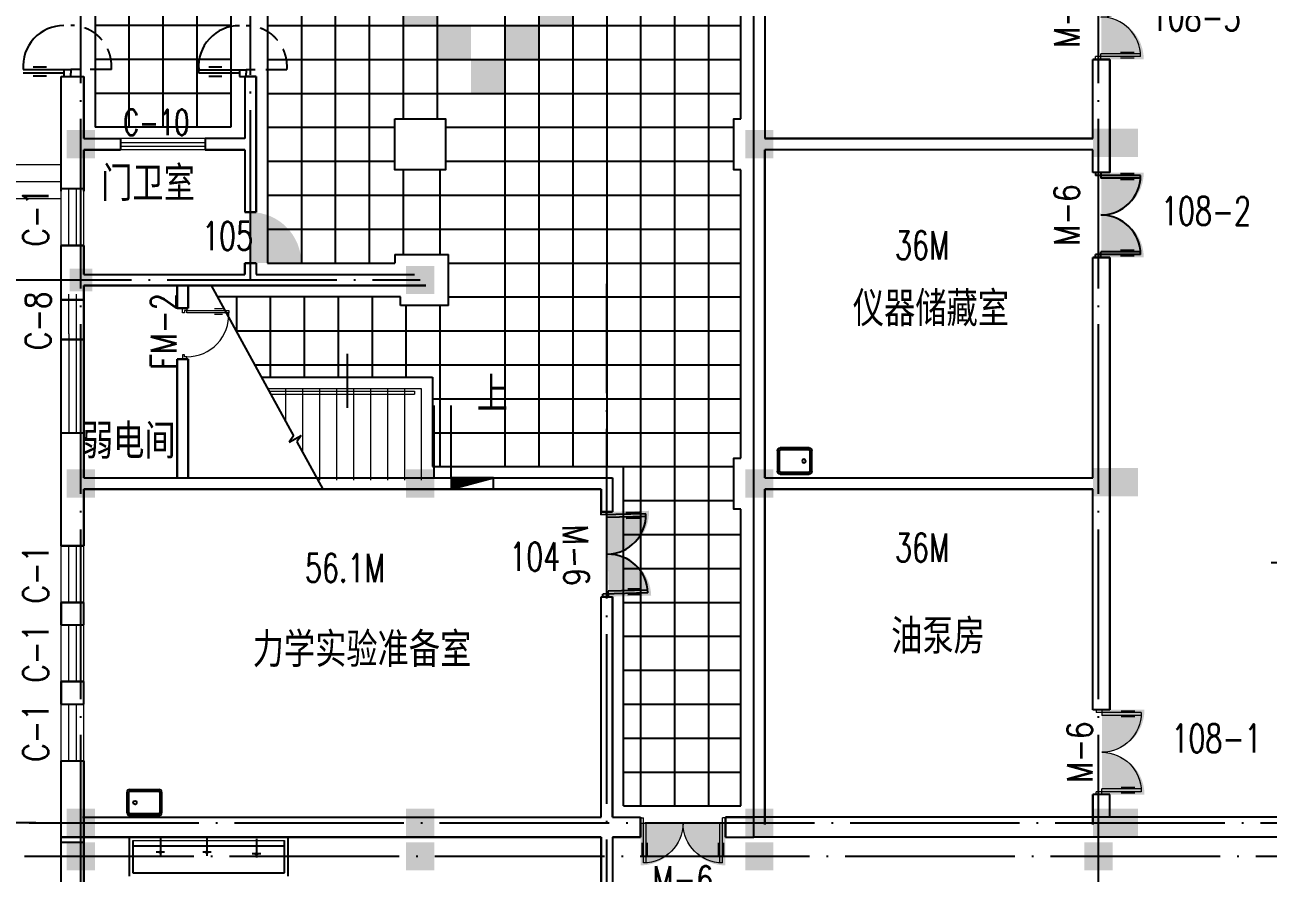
# Model space of a CAD drawing. Extents: x -220435 to 246757, y -381552 to -223577.
# Drawn here: x -139132 to -117141, y -325288 to -310289 of the extents above; entities that cross this region are included whole.
import ezdxf
from ezdxf.enums import TextEntityAlignment as Align

# ---------------------------------------------------------------- set-up
doc = ezdxf.new("R2010")
doc.units = 0
doc.header["$LTSCALE"] = 1500
doc.header["$MEASUREMENT"] = 0
doc.linetypes.add('DASHED2', pattern=[0.375, 0.25, -0.125])
doc.linetypes.add('DOTE', pattern=[2.42, 2, -0.2, 0.02, -0.2])
doc.layers.get('0').update_dxf_attribs({"linetype": 'CONTINUOUS'})
doc.layers.get('DEFPOINTS').update_dxf_attribs({"linetype": 'CONTINUOUS'})
for name, color, linetype in [('COLUMN', 7, 'CONTINUOUS'), ('DOTE', 7, 'DOTE'), ('JELIBTLTC', 7, 'CONTINUOUS'), ('LVTRY', 7, 'CONTINUOUS'), ('PUB_WALL', 7, 'CONTINUOUS'), ('STAIR', 7, 'CONTINUOUS'), ('WALL', 7, 'CONTINUOUS'), ('WINDOW_TEXT', 7, 'CONTINUOUS'), ('地面', 250, 'CONTINUOUS'), ('模压门', 90, 'CONTINUOUS'), ('防盗门', 180, 'CONTINUOUS')]:
    doc.layers.add(name, color=color, linetype=linetype)
for name, color, linetype, lineweight in [('PUB_DIM', 7, 'CONTINUOUS', 0), ('WINDOW', 7, 'CONTINUOUS', 0), ('我的', 7, 'CONTINUOUS', 0)]:
    doc.layers.add(name, color=color, linetype=linetype, lineweight=lineweight)
doc.styles.add('_SIMPLEX', font='SIMPLEX.shx', dxfattribs={"width": 0.8})
doc.styles.add('DIM_FONT', font='TXT.shx', dxfattribs={"width": 0.7})
doc.styles.add('JELIBTLZX1', font='arial.ttf', dxfattribs={"width": 0.65})
doc.styles.add('SIMPLEX', font='SIMPLEX.SHX')
doc.dimstyles.new('DIMA150', dxfattribs={"dimscale": 1.5, "dimtxt": 300, "dimasz": 1, "dimexe": 250, "dimexo": 300, "dimgap": 150, "dimtad": 1, "dimdec": 0, "dimzin": 0, "dimdsep": 46, "dimtxsty": 'DIM_FONT', "dimblk": '_DIMX', "dimcen": 0.09, "dimse1": 1, "dimclrt": 7, "dimadec": 0, "dimazin": 0, "dimtfac": 1, "dimtdec": 0, "dimtix": 1, "dimtmove": 2, "dimatfit": 3, "dimldrblk": '_DIMX', "dimfxl": 1, "dimtolj": 1, "dimtzin": 0, "dimarcsym": 0})
doc.dimstyles.new('DIMN150', dxfattribs={"dimscale": 1.5, "dimtxt": 300, "dimasz": 1, "dimexe": 250, "dimexo": 300, "dimgap": 150, "dimtad": 1, "dimdec": 0, "dimzin": 0, "dimdsep": 46, "dimtxsty": 'DIM_FONT', "dimblk": '_DIMX', "dimcen": 0.09, "dimclrt": 7, "dimadec": 0, "dimazin": 0, "dimtfac": 1, "dimtdec": 0, "dimtix": 1, "dimtmove": 2, "dimatfit": 3, "dimldrblk": '_DIMX', "dimfxl": 1, "dimtolj": 1, "dimtzin": 0, "dimarcsym": 0})

# ---------------------------------------------------------------- blocks, each defined once
blk = doc.blocks.new('_DIMX')
blk.add_line((-150, 0), (150, 0))
at = {"const_width": 50}
blk.add_lwpolyline([(-70, -70), (70, 70)], dxfattribs=at)
blk = doc.blocks.new('*D41')
at = {"layer": 'DEFPOINTS', "color": 0, "lineweight": 20}
for p in [(-116710, -287300), (-115841, -287300), (-115841, -319800)]:
    blk.add_point(p, dxfattribs=at)
at = {"layer": 'PUB_DIM', "color": 0, "lineweight": -2}
for p, q in [((-116291, -287300), (-117085, -287300)), ((-116710, -319799), (-116710, -287302)), ((-116291, -319800), (-117085, -319800))]:
    blk.add_line(p, q, dxfattribs=at)
at = {"layer": 'PUB_DIM', "color": 0, "lineweight": -2, "xscale": 1.5, "yscale": 1.5, "zscale": 1.5}
for p, rotation in [((-116710, -287300), 90), ((-116710, -319800), 270)]:
    blk.add_blockref('_DIMX', p, dxfattribs=dict(at, rotation=rotation))
at = {"layer": 'PUB_DIM', "color": 7, "insert": (-117160, -303550), "char_height": 450, "attachment_point": 5, "rotation": 90, "style": 'DIM_FONT'}
blk.add_mtext('\\A1;32500', dxfattribs=at)
blk = doc.blocks.new('*D71')
at = {"layer": 'DEFPOINTS', "color": 0, "lineweight": 20}
for p in [(-146482, -324400), (-138491, -324400), (-138491, -324990)]:
    blk.add_point(p, dxfattribs=at)
at = {"layer": 'PUB_DIM', "color": 0, "lineweight": -2}
for p, q in [((-138941, -324400), (-146857, -324400)), ((-146482, -324399), (-146482, -324397)), ((-146482, -324990), (-146482, -324400)), ((-146482, -324992), (-146482, -324993))]:
    blk.add_line(p, q, dxfattribs=at)
at = {"layer": 'PUB_DIM', "color": 0, "lineweight": -2, "xscale": 1.5, "yscale": 1.5, "zscale": 1.5}
for p, rotation in [((-146482, -324400), 270), ((-146482, -324990), 90)]:
    blk.add_blockref('_DIMX', p, dxfattribs=dict(at, rotation=rotation))
at = {"layer": 'PUB_DIM', "color": 7, "insert": (-146932, -324695), "char_height": 450, "attachment_point": 5, "rotation": 90, "style": 'DIM_FONT'}
blk.add_mtext('\\A1;590', dxfattribs=at)
blk = doc.blocks.new('M_A20TUI')
for p, q in [((-0.467, 0.471), (-0.467, -0.062)), ((-0.433, 0.47), (-0.433, 0.004)), ((0.433, 0.47), (0.433, 0.004)), ((0.467, 0.471), (0.467, -0.062)), ((-0.483, 0.396), (-0.483, 0.235)), ((-0.417, 0.396), (-0.417, 0.235)), ((0.417, 0.396), (0.417, 0.235)), ((0.483, 0.396), (0.483, 0.235)), ((-0.5, 0.004), (-0.433, 0.004)), ((-0.5, 0.004), (-0.5, -0.062)), ((0.5, 0.004), (0.433, 0.004)), ((0.5, 0.004), (0.5, -0.062)), ((-0.5, -0.062), (-0.467, -0.062)), ((0.5, -0.062), (0.467, -0.062))]:
    blk.add_line(p, q)
for centre, start, end in [((-0.467, 0.004), 0, 90), ((0.467, 0.004), 90, 180)]:
    blk.add_arc(centre, 0.467, start, end)
blk = doc.blocks.new('_LV16')
for p, q in [((-75.7, 264.7), (73.5, 264.7)), ((0, 0), (0, 329.6))]:
    blk.add_line(p, q)
blk.add_circle((0, 264.7), 16.2)
blk = doc.blocks.new('_FZH')
blk.add_solid([(-0.5, -0.5), (0.5, -0.5), (-0.5, 0.5), (0.5, 0.5)])
blk = doc.blocks.new('_WBLK')
for p, q in [((-0.5, 0.5), (0.5, 0.5)), ((0.5, 0.167), (-0.5, 0.167)), ((0.5, -0.167), (-0.5, -0.167)), ((-0.5, -0.5), (0.5, -0.5))]:
    blk.add_line(p, q)
at = {"layer": 'WINDOW_TEXT', "style": 'SIMPLEX', "flags": 9}
blk.add_attdef('A', text='', height=1, dxfattribs=at).set_placement((0, 1.5), align=Align.MIDDLE)
blk = doc.blocks.new('_LV11')
for p, q in [((-255, 0), (255, 0)), ((-305, -410), (-305, -50)), ((-275, -410), (-275, -50)), ((-255, -30), (255, -30)), ((275, -50), (275, -410)), ((305, -50), (305, -410)), ((255, -430), (-255, -430)), ((255, -460), (-255, -460))]:
    blk.add_line(p, q)
blk.add_circle((165, -230), 32.5)
for centre, radius, start, end in [((-255, -50), 50, 90, 180), ((255, -50), 50, 0, 90), ((-255, -50), 20, 90, 180), ((255, -50), 20, 0, 90), ((-255, -410), 50, 180, 270), ((-255, -410), 20, 180, 270), ((255, -410), 50, 270, 0), ((255, -410), 20, 270, 0)]:
    blk.add_arc(centre, radius, start, end)
blk = doc.blocks.new('M_A23MCU')
for p, q in [((-0.489, 0.782), (-0.489, 0.624)), ((-0.454, 0.081), (-0.454, 0.905)), ((-0.454, 0.905), (-0.413, 0.905)), ((-0.413, 0.905), (-0.413, 0.081)), ((-0.378, 0.782), (-0.378, 0.624)), ((-0.495, -0.002), (-0.495, 0.081)), ((-0.495, 0.081), (-0.454, 0.081)), ((-0.413, 0.081), (-0.454, 0.081)), ((-0.454, 0.081), (-0.454, 0.039)), ((-0.454, 0.039), (-0.413, 0.039)), ((-0.413, 0.039), (-0.413, -0.002)), ((0.412, 0.039), (0.412, -0.002)), ((0.453, 0.039), (0.412, 0.039)), ((0.453, 0.081), (0.453, 0.039)), ((0.494, 0.081), (0.453, 0.081)), ((0.494, -0.002), (0.494, 0.081)), ((-0.413, -0.002), (-0.495, -0.002)), ((-0.495, -0.002), (-0.495, -0.002)), ((0.412, -0.002), (0.494, -0.002)), ((0.494, -0.002), (0.494, -0.002))]:
    blk.add_line(p, q)
blk.add_arc((-0.372, 0.082), 0.825, 359.9283, 92.866)

msp = doc.modelspace()

# ---------------------------------------------------------------- hatches: boundary and pattern name
at = {"linetype": 'ByBlock'}
h = msp.add_hatch(dxfattribs=at)
h.set_pattern_fill('ANSI31', color=256, scale=10, angle=90, style=0)
h.set_pattern_definition([(135, (14698.324, -220657.7823), (-0.8838834765, -0.8838834765), [])])
h.paths.add_polyline_path([(-131592.5, -318300.4), (-131592.5, -318500.4), (-130842.5, -318300.4)])
at = {"layer": '地面', "linetype": 'ByBlock'}
for points in [[(-131840.7, -309700.4), (-132440.7, -309700.4), (-132440.7, -310300.4), (-131840.7, -310300.4)], [(-130040.7, -309700.4), (-129440.7, -309700.4), (-129440.7, -310300.4), (-130040.7, -310300.4)], [(-131240.7, -310300.4), (-131840.7, -310300.4), (-131840.7, -310900.4), (-131240.7, -310900.4)], [(-130640.7, -310300.4), (-130040.7, -310300.4), (-130040.7, -310900.4), (-130640.7, -310900.4)], [(-130640.7, -310900.4), (-131240.7, -310900.4), (-131240.7, -311500.4), (-130640.7, -311500.4)]]:
    msp.add_hatch(color=256, dxfattribs=at).paths.add_polyline_path(points)
at = {"layer": '模压门'}
for points in [[(-134242.6, -314500.7, 0.4142136), (-135142.6, -313600.7), (-135142.6, -314500.7)], [(-128240.7, -325150.4, 0.4142136), (-127490.7, -324400.4), (-128240.7, -324400.4)], [(-126740.7, -325150.4, -0.4142136), (-127490.7, -324400.4), (-126740.7, -324400.4)]]:
    msp.add_hatch(color=256, dxfattribs=at).paths.add_polyline_path(points)
at = {"layer": '防盗门'}
for points in [[(-119340.7, -310900.9, 0.4142136), (-120090.7, -310150.9), (-120090.7, -310900.9)], [(-119340.7, -312900.5, -0.4142136), (-120090.7, -313650.5), (-120090.7, -312900.5)], [(-119340.7, -314400.5, 0.4142136), (-120090.7, -313650.5), (-120090.7, -314400.5)], [(-128090.9, -318881.5, -0.4142136), (-128822, -319650), (-128840.7, -318900.2)], [(-128053.6, -320381.1, 0.4142136), (-128822, -319650), (-128803.3, -320399.7)], [(-119328, -322400.4, -0.4142136), (-120078, -323150.4), (-120078, -322400.4)], [(-119328, -323900.4, 0.4142136), (-120078, -323150.4), (-120078, -323900.4)]]:
    msp.add_hatch(color=256, dxfattribs=at).paths.add_polyline_path(points)

# ---------------------------------------------------------------- linework, layer by layer
for p, q in [((-139161.7, -311080.4), (-138441.7, -311080.4)), ((-138441.7, -311140.4), (-139161.7, -311140.4)), ((-138982.5, -311029.6), (-138751.6, -311029.6)), ((-138441.7, -311080.4), (-138441.7, -311200.4)), ((-138441.7, -311080.4), (-138441.7, -311140.4)), ((-138441.7, -311080.4), (-138321.7, -311080.4)), ((-138321.7, -311080.4), (-138321.7, -311140.4)), ((-138321.7, -311200.4), (-138321.7, -311140.4)), ((-136056.9, -311144.1), (-136056.9, -311084.1)), ((-136056.9, -311084.1), (-135336.9, -311084.1)), ((-135336.9, -311144.1), (-136056.9, -311144.1)), ((-135877.8, -311033.4), (-135646.9, -311033.4)), ((-135336.9, -311084.1), (-135216.9, -311084.1)), ((-135336.9, -311084.1), (-135336.9, -311144.1)), ((-135336.9, -311084.1), (-135336.9, -311204.1)), ((-135216.9, -311084.1), (-135216.9, -311144.1)), ((-135216.9, -311204.1), (-135216.9, -311144.1)), ((-138982.5, -311191.1), (-138751.6, -311191.1)), ((-138441.7, -311200.4), (-138441.7, -311200.4)), ((-138441.7, -311200.4), (-138321.7, -311200.4)), ((-138321.7, -311200.4), (-138321.7, -311200.4)), ((-135877.8, -311194.9), (-135646.9, -311194.9)), ((-135336.9, -311204.1), (-135216.9, -311204.1)), ((-135336.9, -311204.1), (-135336.9, -311204.1)), ((-135216.9, -311204.1), (-135216.9, -311204.1))]:
    msp.add_line(p, q)
at = {"linetype": 'DASHED2'}
for p, q in [((-137601.7, -311080.4), (-138321.7, -311080.4)), ((-134496.9, -311084.1), (-135216.9, -311084.1))]:
    msp.add_line(p, q, dxfattribs=at)
at = {"linetype": 'ByBlock'}
for p, q in [((-131890.7, -318300.4), (-131890.7, -317016.6)), ((-131590.7, -318300.4), (-131590.7, -317016.6)), ((-131592.5, -318500.4), (-130842.5, -318300.4))]:
    msp.add_line(p, q, dxfattribs=at)
msp.add_lwpolyline([(-131592.5, -318500.4), (-130842.5, -318500.4), (-130842.5, -318300.4), (-131592.5, -318300.4), (-131592.5, -318500.4)], dxfattribs=at)
for centre in [(-138444.2, -311020.4), (-135339.4, -311024.1)]:
    msp.add_arc(centre, 720, 89.80068, 184.78054)
at = {"linetype": 'DASHED2'}
for centre in [(-138319.2, -311020.4), (-135214.4, -311024.1)]:
    msp.add_arc(centre, 720, 355.21946, 90.19932, dxfattribs=at)
at = {"layer": 'DOTE'}
for p, q in [((-138140.7, -343990.4), (-138140.7, -263400.4)), ((-138140.7, -343990.4), (-138140.7, -263400.4)), ((-120140.7, -343990.4), (-120140.7, -263400.4)), ((-135140.7, -314800.4), (-135140.7, -306400.4)), ((-135140.7, -314800.4), (-135140.7, -306400.4)), ((-143874.9, -314800.4), (-132140.7, -314800.4)), ((-128840.7, -327690.4), (-128840.7, -314866.8)), ((-139056.3, -324400.4), (-95140.7, -324400.4)), ((-139140.7, -324990.4), (-95140.7, -324990.4))]:
    msp.add_line(p, q, dxfattribs=at)
at = {"layer": 'LVTRY'}
for p, q in [((-137280.1, -325340.4), (-137280.1, -324650.4)), ((-137220.1, -324710.4), (-137220.1, -325280.4)), ((-134540.1, -324810.4), (-137220.1, -324810.4)), ((-134540.1, -325280.4), (-134540.1, -324710.4)), ((-134480.1, -324650.4), (-134480.1, -325340.4)), ((-137220.1, -325280.4), (-134540.1, -325280.4))]:
    msp.add_line(p, q, dxfattribs=at)
at = {"layer": 'PUB_WALL'}
for p, q in [((-126240.7, -324650.4), (-126240.7, -300300.4)), ((-126240.7, -324650.4), (-126240.7, -300300.4)), ((-126040.7, -300500.4), (-126040.7, -312300.4)), ((-126040.7, -300500.4), (-126040.7, -312300.4)), ((-119940.7, -310900.9), (-120240.7, -310900.9)), ((-120240.7, -312300.4), (-120240.7, -310900.9)), ((-120240.7, -312300.4), (-120240.7, -310900.9)), ((-120240.7, -310900.9), (-119940.7, -310900.9)), ((-119940.7, -312900.5), (-119940.7, -310900.9)), ((-119940.7, -310900.9), (-119940.7, -312900.5)), ((-138490.7, -313227.7), (-138490.7, -311200.4)), ((-138490.7, -311200.4), (-138090.7, -311200.4)), ((-138490.7, -313227.7), (-138490.7, -311200.4)), ((-138490.7, -311200.4), (-138090.7, -311200.4)), ((-138090.7, -312300.4), (-138090.7, -311200.4)), ((-138090.7, -311200.4), (-138090.7, -312300.4)), ((-135240.7, -311200.4), (-135040.7, -311200.4)), ((-135240.7, -311200.4), (-135240.7, -312300.4)), ((-135240.7, -311200.4), (-135240.7, -312300.4)), ((-135040.7, -311200.4), (-135240.7, -311200.4)), ((-135040.7, -311200.4), (-135040.7, -313600.4)), ((-135040.7, -313600.4), (-135040.7, -311200.4)), ((-138090.7, -312300.4), (-137440.7, -312300.4)), ((-138090.7, -312300.4), (-137440.7, -312300.4)), ((-137440.7, -312300.4), (-137440.7, -312500.4)), ((-137440.7, -312300.4), (-137440.7, -312500.4)), ((-135940.7, -312300.4), (-135940.7, -312500.4)), ((-135240.7, -312300.4), (-135940.7, -312300.4)), ((-135240.7, -312300.4), (-135940.7, -312300.4)), ((-135940.7, -312300.4), (-135940.7, -312500.4)), ((-120240.7, -312300.4), (-126040.7, -312300.4)), ((-126040.7, -312300.4), (-120240.7, -312300.4)), ((-138090.7, -313227.7), (-138090.7, -312500.4)), ((-138090.7, -312500.4), (-137440.7, -312500.4)), ((-137440.7, -312500.4), (-138090.7, -312500.4)), ((-138090.7, -312500.4), (-138090.7, -313227.7)), ((-135240.7, -312500.4), (-135940.7, -312500.4)), ((-135940.7, -312500.4), (-135240.7, -312500.4)), ((-135240.7, -312500.4), (-135240.7, -313600.4)), ((-135240.7, -312500.4), (-135240.7, -313600.4)), ((-120240.7, -312500.4), (-126040.7, -312500.4)), ((-126040.7, -318300.4), (-126040.7, -312500.4)), ((-120240.7, -312500.4), (-126040.7, -312500.4)), ((-126040.7, -312500.4), (-126040.7, -318300.4)), ((-120240.7, -312900.5), (-120240.7, -312500.4)), ((-120240.7, -312900.5), (-120240.7, -312500.4)), ((-119940.7, -312900.5), (-120240.7, -312900.5)), ((-119940.7, -312900.5), (-120240.7, -312900.5)), ((-138090.7, -313190.7), (-138490.7, -313190.7)), ((-138090.7, -313190.7), (-138490.7, -313190.7)), ((-135040.7, -313600.4), (-135240.7, -313600.4)), ((-135240.7, -313600.4), (-135040.7, -313600.4)), ((-138490.7, -319500.4), (-138490.7, -314190.7)), ((-138090.7, -314190.7), (-138490.7, -314190.7)), ((-138490.7, -319500.4), (-138490.7, -314190.7)), ((-138490.7, -314190.7), (-138090.7, -314190.7)), ((-138090.7, -314700.4), (-138090.7, -314190.7)), ((-138090.7, -314190.7), (-138090.7, -314700.4)), ((-120240.7, -318300.4), (-120240.7, -314400.5)), ((-119940.7, -314400.5), (-120240.7, -314400.5)), ((-120240.7, -318300.4), (-120240.7, -314400.5)), ((-120240.7, -314400.5), (-119940.7, -314400.5)), ((-119940.7, -322400.4), (-119940.7, -314400.5)), ((-119940.7, -314400.5), (-119940.7, -322400.4)), ((-135040.7, -314500.4), (-135240.7, -314500.4)), ((-135240.7, -314500.4), (-135240.7, -314700.4)), ((-135240.7, -314700.4), (-135240.7, -314500.4)), ((-135240.7, -314500.4), (-135040.7, -314500.4)), ((-135040.7, -314500.4), (-135040.7, -314700.4)), ((-135040.7, -314500.4), (-135040.7, -314700.4)), ((-138090.7, -314700.4), (-135240.7, -314700.4)), ((-138090.7, -314700.4), (-135240.7, -314700.4)), ((-138090.7, -314900.4), (-132040.7, -314900.4)), ((-138090.7, -318300.4), (-138090.7, -314900.4)), ((-132040.7, -314900.4), (-138090.7, -314900.4)), ((-138090.7, -314900.4), (-138090.7, -318300.4)), ((-136440.7, -315300.4), (-136440.7, -314900.4)), ((-136240.7, -314900.4), (-136240.7, -315300.4)), ((-135040.7, -314700.4), (-132240.7, -314700.4)), ((-135040.7, -314700.4), (-132240.7, -314700.4)), ((-138090.7, -315150.4), (-138490.7, -315150.4)), ((-138490.7, -315150.4), (-138110.7, -315150.4)), ((-138090.7, -315150.4), (-138490.7, -315150.4)), ((-138490.7, -315150.4), (-138110.7, -315150.4)), ((-136240.7, -315300.4), (-136440.7, -315300.4)), ((-138490.7, -315850.4), (-138090.7, -315850.4)), ((-138110.7, -315850.4), (-138490.7, -315850.4)), ((-138110.7, -315850.4), (-138490.7, -315850.4)), ((-138490.7, -315850.4), (-138090.7, -315850.4)), ((-136240.7, -316200.4), (-136440.7, -316200.4)), ((-136440.7, -316200.4), (-136440.7, -318300.4)), ((-136240.7, -318300.4), (-136240.7, -316200.4)), ((-138490.7, -317500.4), (-138090.7, -317500.4)), ((-138490.7, -317500.4), (-138090.7, -317500.4)), ((-138090.7, -318300.4), (-128740.7, -318300.4)), ((-138090.7, -318300.4), (-128740.7, -318300.4)), ((-128740.7, -318300.4), (-128740.7, -318900.4)), ((-128740.7, -318300.4), (-128740.7, -318900.4)), ((-126040.7, -318300.4), (-120240.7, -318300.4)), ((-126040.7, -318300.4), (-120240.7, -318300.4)), ((-138090.7, -318500.4), (-128940.7, -318500.4)), ((-138090.7, -319500.4), (-138090.7, -318500.4)), ((-128940.7, -318500.4), (-138090.7, -318500.4)), ((-138090.7, -318500.4), (-138090.7, -319500.4)), ((-128940.7, -318500.4), (-128940.7, -318900.4)), ((-128940.7, -318900.4), (-128940.7, -318500.4)), ((-126040.7, -318500.4), (-120240.7, -318500.4)), ((-126040.7, -324428.4), (-126040.7, -318500.4)), ((-120240.7, -318500.4), (-126040.7, -318500.4)), ((-126040.7, -318500.4), (-126040.7, -324428.4)), ((-120240.7, -322400.4), (-120240.7, -318500.4)), ((-120240.7, -322400.4), (-120240.7, -318500.4)), ((-128940.7, -318900.4), (-128740.7, -318900.4)), ((-128740.7, -318900.4), (-128940.7, -318900.4)), ((-138490.7, -319500.4), (-138090.7, -319500.4)), ((-138090.7, -319500.4), (-138490.7, -319500.4)), ((-128940.7, -320400.4), (-128740.7, -320400.4)), ((-128940.7, -324300.4), (-128940.7, -320400.4)), ((-128940.7, -324300.4), (-128940.7, -320400.4)), ((-128940.7, -320400.4), (-128740.7, -320400.4)), ((-128740.7, -324300.4), (-128740.7, -320400.4)), ((-128740.7, -320400.4), (-128740.7, -324300.4)), ((-138490.7, -320900.4), (-138490.7, -320500.4)), ((-138490.7, -320500.4), (-138090.7, -320500.4)), ((-138490.7, -320500.4), (-138490.7, -320900.4)), ((-138090.7, -320500.4), (-138490.7, -320500.4)), ((-138090.7, -320900.4), (-138090.7, -320500.4)), ((-138090.7, -320900.4), (-138090.7, -320500.4)), ((-138490.7, -320900.4), (-138090.7, -320900.4)), ((-138490.7, -320900.4), (-138090.7, -320900.4)), ((-138490.7, -322300.4), (-138490.7, -321900.4)), ((-138490.7, -321900.4), (-138090.7, -321900.4)), ((-138490.7, -321900.4), (-138490.7, -322300.4)), ((-138090.7, -321900.4), (-138490.7, -321900.4)), ((-138090.7, -322300.4), (-138090.7, -321900.4)), ((-138090.7, -322300.4), (-138090.7, -321900.4)), ((-138490.7, -322300.4), (-138090.7, -322300.4)), ((-138490.7, -322300.4), (-138090.7, -322300.4)), ((-119940.7, -322400.4), (-120240.7, -322400.4)), ((-119940.7, -322400.4), (-120240.7, -322400.4)), ((-138490.7, -326084.4), (-138490.7, -323300.4)), ((-138490.7, -323300.4), (-138090.7, -323300.4)), ((-138490.7, -326084.4), (-138490.7, -323300.4)), ((-138490.7, -323300.4), (-138090.7, -323300.4)), ((-138090.7, -326084.4), (-138090.7, -323300.4)), ((-138090.7, -323300.4), (-138090.7, -326084.4)), ((-119940.7, -323900.4), (-120240.7, -323900.4)), ((-120240.7, -324428.4), (-120240.7, -323900.4)), ((-119940.7, -323900.4), (-120240.7, -323900.4)), ((-120240.7, -323900.4), (-120240.7, -324428.4)), ((-119940.7, -324280.4), (-119940.7, -323900.4)), ((-119940.7, -324280.4), (-119940.7, -323900.4)), ((-138110.7, -324300.4), (-128940.7, -324300.4)), ((-138110.7, -324300.4), (-128940.7, -324300.4)), ((-128740.7, -324300.4), (-128240.7, -324300.4)), ((-128740.7, -324300.4), (-128240.7, -324300.4)), ((-128240.7, -324650.4), (-128240.7, -324300.4)), ((-128240.7, -324300.4), (-128240.7, -324650.4)), ((-126740.7, -324650.4), (-126740.7, -324300.4)), ((-126740.7, -324300.4), (-126240.7, -324300.4)), ((-126240.7, -324300.4), (-126740.7, -324300.4)), ((-126740.7, -324300.4), (-126740.7, -324650.4)), ((-96240.7, -324300.4), (-126240.7, -324300.4)), ((-96240.7, -324300.4), (-126240.7, -324300.4)), ((-138490.7, -324650.4), (-128940.7, -324650.4)), ((-128940.7, -324650.4), (-138490.7, -324650.4)), ((-138490.7, -324738.4), (-138090.7, -324738.4)), ((-138490.7, -324738.4), (-138090.7, -324738.4)), ((-128940.7, -324650.4), (-128940.7, -327790.4)), ((-128940.7, -327790.4), (-128940.7, -324650.4)), ((-128740.7, -324650.4), (-128740.7, -327590.4)), ((-128740.7, -324650.4), (-128240.7, -324650.4)), ((-128240.7, -324650.4), (-128740.7, -324650.4)), ((-128740.7, -324650.4), (-128740.7, -327590.4)), ((-126740.7, -324650.4), (-126240.7, -324650.4)), ((-126740.7, -324650.4), (-126240.7, -324650.4)), ((-95840.7, -324650.4), (-126240.7, -324650.4)), ((-95840.7, -324650.4), (-126240.7, -324650.4))]:
    msp.add_line(p, q, dxfattribs=at)
at = {"layer": 'PUB_WALL', "linetype": 'ByBlock'}
for p, q in [((-136440.7, -314900.4), (-136440.7, -315300.4)), ((-136240.7, -315300.4), (-136240.7, -314900.4)), ((-136440.7, -315300.4), (-136240.7, -315300.4)), ((-136440.7, -318300.4), (-136440.7, -316200.4)), ((-136440.7, -316200.4), (-136240.7, -316200.4)), ((-136240.7, -316200.4), (-136240.7, -318300.4)), ((-133433.3, -316103), (-133430.1, -317062.3))]:
    msp.add_line(p, q, dxfattribs=at)
at = {"layer": 'STAIR'}
for p, q in [((-135839.5, -314900.4), (-134378.9, -317556.3)), ((-134455.1, -317666.7), (-134244.8, -317551.1)), ((-134378.9, -317556.3), (-134455.1, -317666.7)), ((-134244.8, -317551.1), (-134321.1, -317661.5)), ((-134321.1, -317661.5), (-133859.7, -318500.4))]:
    msp.add_line(p, q, dxfattribs=at)
at = {"layer": 'WALL'}
for p, q in [((-126240.7, -324650.4), (-126240.7, -300300.4)), ((-126040.7, -300500.4), (-126040.7, -312300.4)), ((-119940.7, -310900.9), (-120240.7, -310900.9)), ((-120240.7, -312300.4), (-120240.7, -310900.9)), ((-119940.7, -312900.5), (-119940.7, -310900.9)), ((-138490.7, -313227.7), (-138490.7, -311200.4)), ((-138490.7, -311200.4), (-138090.7, -311200.4)), ((-138090.7, -312300.4), (-138090.7, -311200.4)), ((-135240.7, -311200.4), (-135040.7, -311200.4)), ((-135240.7, -311200.4), (-135240.7, -312300.4)), ((-135040.7, -311200.4), (-135040.7, -313600.4)), ((-138090.7, -312300.4), (-137440.7, -312300.4)), ((-137440.7, -312300.4), (-137440.7, -312500.4)), ((-135940.7, -312300.4), (-135940.7, -312500.4)), ((-135240.7, -312300.4), (-135940.7, -312300.4)), ((-120240.7, -312300.4), (-126040.7, -312300.4)), ((-138090.7, -313227.7), (-138090.7, -312500.4)), ((-138090.7, -312500.4), (-137440.7, -312500.4)), ((-135240.7, -312500.4), (-135940.7, -312500.4)), ((-135240.7, -312500.4), (-135240.7, -313600.4)), ((-120240.7, -312500.4), (-126040.7, -312500.4)), ((-126040.7, -318300.4), (-126040.7, -312500.4)), ((-120240.7, -312900.5), (-120240.7, -312500.4)), ((-119940.7, -312900.5), (-120240.7, -312900.5)), ((-138090.7, -313190.7), (-138490.7, -313190.7)), ((-135040.7, -313600.4), (-135240.7, -313600.4)), ((-138490.7, -319500.4), (-138490.7, -314190.7)), ((-138090.7, -314190.7), (-138490.7, -314190.7)), ((-138090.7, -314700.4), (-138090.7, -314190.7)), ((-120240.7, -318300.4), (-120240.7, -314400.5)), ((-119940.7, -314400.5), (-120240.7, -314400.5)), ((-119940.7, -322400.4), (-119940.7, -314400.5)), ((-135040.7, -314500.4), (-135240.7, -314500.4)), ((-135240.7, -314500.4), (-135240.7, -314700.4)), ((-135040.7, -314500.4), (-135040.7, -314700.4)), ((-138090.7, -314700.4), (-135240.7, -314700.4)), ((-138090.7, -314900.4), (-132040.7, -314900.4)), ((-138090.7, -318300.4), (-138090.7, -314900.4)), ((-136440.7, -315300.4), (-136440.7, -314900.4)), ((-136240.7, -315300.4), (-136240.7, -314900.4)), ((-135040.7, -314700.4), (-132240.7, -314700.4)), ((-138090.7, -315150.4), (-138490.7, -315150.4)), ((-138490.7, -315150.4), (-138110.7, -315150.4)), ((-138490.7, -315850.4), (-138090.7, -315850.4)), ((-138110.7, -315850.4), (-138490.7, -315850.4)), ((-136440.7, -318300.4), (-136440.7, -316200.4)), ((-136240.7, -318300.4), (-136240.7, -316200.4)), ((-138490.7, -317500.4), (-138090.7, -317500.4)), ((-138090.7, -318300.4), (-128740.7, -318300.4)), ((-128740.7, -318300.4), (-128740.7, -318900.4)), ((-126040.7, -318300.4), (-120240.7, -318300.4)), ((-138090.7, -318500.4), (-128940.7, -318500.4)), ((-138090.7, -319500.4), (-138090.7, -318500.4)), ((-128940.7, -318500.4), (-128940.7, -318900.4)), ((-126040.7, -318500.4), (-120240.7, -318500.4)), ((-126040.7, -324428.4), (-126040.7, -318500.4)), ((-120240.7, -322400.4), (-120240.7, -318500.4)), ((-128940.7, -318900.4), (-128740.7, -318900.4)), ((-138490.7, -319500.4), (-138090.7, -319500.4)), ((-128940.7, -320400.4), (-128740.7, -320400.4)), ((-128940.7, -324300.4), (-128940.7, -320400.4)), ((-128740.7, -324300.4), (-128740.7, -320400.4)), ((-138490.7, -320900.4), (-138490.7, -320500.4)), ((-138490.7, -320500.4), (-138090.7, -320500.4)), ((-138090.7, -320900.4), (-138090.7, -320500.4)), ((-138490.7, -320900.4), (-138090.7, -320900.4)), ((-138490.7, -322300.4), (-138490.7, -321900.4)), ((-138490.7, -321900.4), (-138090.7, -321900.4)), ((-138090.7, -322300.4), (-138090.7, -321900.4)), ((-138490.7, -322300.4), (-138090.7, -322300.4)), ((-119940.7, -322400.4), (-120240.7, -322400.4)), ((-138490.7, -326084.4), (-138490.7, -323300.4)), ((-138490.7, -323300.4), (-138090.7, -323300.4)), ((-138090.7, -326084.4), (-138090.7, -323300.4)), ((-119940.7, -323900.4), (-120240.7, -323900.4)), ((-120240.7, -324428.4), (-120240.7, -323900.4)), ((-119940.7, -324280.4), (-119940.7, -323900.4)), ((-138110.7, -324300.4), (-128940.7, -324300.4)), ((-128740.7, -324300.4), (-128240.7, -324300.4)), ((-128240.7, -324650.4), (-128240.7, -324300.4)), ((-126740.7, -324650.4), (-126740.7, -324300.4)), ((-126740.7, -324300.4), (-126240.7, -324300.4)), ((-96240.7, -324300.4), (-126240.7, -324300.4)), ((-138490.7, -324650.4), (-128940.7, -324650.4)), ((-138490.7, -324738.4), (-138090.7, -324738.4)), ((-128940.7, -324650.4), (-128940.7, -327790.4)), ((-128740.7, -324650.4), (-128740.7, -327590.4)), ((-128740.7, -324650.4), (-128240.7, -324650.4)), ((-126740.7, -324650.4), (-126240.7, -324650.4)), ((-95840.7, -324650.4), (-126240.7, -324650.4))]:
    msp.add_line(p, q, dxfattribs=at)
at = {"layer": 'WALL', "linetype": 'ByBlock'}
for p, q in [((-136440.7, -315300.4), (-136240.7, -315300.4)), ((-136440.7, -316200.4), (-136240.7, -316200.4))]:
    msp.add_line(p, q, dxfattribs=at)
at = {"layer": 'WINDOW'}
for p, q in [((-141190.3, -312760.4), (-138490.7, -312760.4)), ((-141490.3, -313060.4), (-138490.7, -313060.4)), ((-141790.3, -313360.4), (-138490.7, -313360.4)), ((-138490.7, -315150.4), (-138490.7, -318050.4)), ((-138490.7, -315750.4), (-138490.7, -318050.4)), ((-138357.3, -315750.4), (-138357.3, -317500.4)), ((-138224, -315750.4), (-138224, -317500.4)), ((-138090.7, -315750.4), (-138090.7, -318050.4)), ((-134840.2, -316717.4), (-132119.8, -316717.4)), ((-134819.8, -316717.4), (-134819.8, -316754.6)), ((-134812.7, -316767.4), (-132238.5, -316767.4)), ((-134785.2, -316817.4), (-132238.5, -316817.4)), ((-134519.8, -316717.4), (-134519.8, -317300.1)), ((-134219.8, -316717.4), (-134219.8, -317845.6)), ((-133919.8, -316717.4), (-133919.8, -318342.4)), ((-133619.8, -316717.4), (-133619.8, -318342.4)), ((-133319.8, -316717.4), (-133319.8, -318342.4)), ((-133019.8, -316717.4), (-133019.8, -318342.4)), ((-132719.8, -316717.4), (-132719.8, -318342.4)), ((-132419.8, -316717.4), (-132419.8, -318342.4)), ((-132238.5, -316767.4), (-132238.5, -316817.4)), ((-132119.8, -316717.4), (-132119.8, -318342.4)), ((-137220.1, -324710.4), (-134540.1, -324710.4))]:
    msp.add_line(p, q, dxfattribs=at)
at = {"layer": '地面', "linetype": 'ByBlock'}
for p, q in [((-130640.7, -296500.4), (-130640.7, -318100.4)), ((-130040.7, -296500.4), (-130040.7, -318100.4)), ((-129440.7, -296500.4), (-129440.7, -318100.4)), ((-128840.7, -296500.4), (-128840.7, -318100.4)), ((-128240.7, -296500.4), (-128240.7, -324100.4)), ((-127640.7, -296500.4), (-127640.7, -324100.4)), ((-127040.7, -296500.4), (-127040.7, -324100.4)), ((-137890.7, -306700.4), (-137890.7, -312100.4)), ((-137290.7, -306700.4), (-137290.7, -312100.4)), ((-136690.7, -306700.4), (-136690.7, -312100.4)), ((-136090.7, -306700.4), (-136090.7, -312100.4)), ((-135490.7, -306700.4), (-135490.7, -312100.4)), ((-134840.7, -306700.4), (-134840.7, -314500.4)), ((-134240.7, -306700.4), (-134240.7, -314500.4)), ((-133640.7, -306700.4), (-133640.7, -314500.4)), ((-133040.7, -306700.4), (-133040.7, -314500.4)), ((-132440.7, -306700.4), (-132440.7, -311950.4)), ((-131840.7, -306700.4), (-131840.7, -311950.4)), ((-126468.7, -311950.4), (-126468.7, -306850.4)), ((-135490.7, -310300.4), (-137890.7, -310300.4)), ((-134840.7, -310300.4), (-126468.7, -310300.4)), ((-135490.7, -310900.4), (-137890.7, -310900.4)), ((-134840.7, -310900.4), (-126468.7, -310900.4)), ((-135490.7, -311500.4), (-137890.7, -311500.4)), ((-134840.7, -311500.4), (-126468.7, -311500.4)), ((-135490.7, -312100.4), (-137890.7, -312100.4)), ((-134840.7, -312100.4), (-132590.7, -312100.4)), ((-131690.7, -312100.4), (-126590.7, -312100.4)), ((-134840.7, -312700.4), (-132590.7, -312700.4)), ((-131690.7, -312700.4), (-126590.7, -312700.4)), ((-132440.7, -312850.4), (-132440.7, -314350.4)), ((-131790.7, -312850.4), (-131790.7, -314350.4)), ((-126468.7, -317950.4), (-126468.7, -312850.4)), ((-134840.7, -313300.4), (-126468.7, -313300.4)), ((-134840.7, -313900.4), (-126468.7, -313900.4)), ((-132590.7, -314350.4), (-131640.7, -314350.4)), ((-132590.7, -314350.4), (-132590.7, -314500.4)), ((-131640.7, -315250.4), (-131640.7, -314350.4)), ((-134840.7, -314500.4), (-132590.7, -314500.4)), ((-131640.7, -314500.4), (-126468.7, -314500.4)), ((-132490.7, -315100.4), (-135729.5, -315100.4)), ((-135390.7, -315100.4), (-135390.7, -315716.5)), ((-134790.7, -315100.4), (-134790.7, -316517.4)), ((-134190.7, -315100.4), (-134190.7, -316517.4)), ((-133590.7, -315100.4), (-133590.7, -316517.4)), ((-132990.7, -315100.4), (-132990.7, -316517.4)), ((-132490.7, -315250.4), (-132490.7, -315100.4)), ((-131640.7, -315100.4), (-126468.7, -315100.4)), ((-131640.7, -315250.4), (-132490.7, -315250.4)), ((-132390.7, -315250.4), (-132390.7, -316517.4)), ((-131790.7, -315250.4), (-131790.7, -318100.4)), ((-135399.6, -315700.4), (-126468.7, -315700.4)), ((-135069.6, -316300.4), (-126468.7, -316300.4)), ((-134950.2, -316517.4), (-131919.8, -316517.4)), ((-131919.8, -316517.4), (-131919.8, -318100.4)), ((-131919.8, -316900.4), (-126468.7, -316900.4)), ((-131919.8, -317500.4), (-126468.7, -317500.4)), ((-131919.8, -318100.4), (-128440.7, -318100.4)), ((-128540.7, -324100.4), (-128540.7, -318100.4)), ((-128440.7, -318100.4), (-126590.7, -318100.4)), ((-128540.7, -318700.4), (-126590.7, -318700.4)), ((-126468.7, -324100.4), (-126468.7, -318850.4)), ((-128540.7, -319300.4), (-126468.7, -319300.4)), ((-128540.7, -319900.4), (-126468.7, -319900.4)), ((-128540.7, -320500.4), (-126468.7, -320500.4)), ((-128540.7, -321100.4), (-126468.7, -321100.4)), ((-128540.7, -321700.4), (-126468.7, -321700.4)), ((-128540.7, -322300.4), (-126468.7, -322300.4)), ((-128540.7, -322900.4), (-126468.7, -322900.4)), ((-128540.7, -323500.4), (-126468.7, -323500.4)), ((-128540.7, -324100.4), (-126468.7, -324100.4))]:
    msp.add_line(p, q, dxfattribs=at)
msp.add_lwpolyline([(-132590.7, -311950.4), (-131690.7, -311950.4), (-131690.7, -312850.4), (-132590.7, -312850.4)], close=True, dxfattribs=at)
for points in [[(-126468.7, -312850.4), (-126590.7, -312850.4), (-126590.7, -311950.4), (-126468.7, -311950.4)], [(-126468.7, -318850.4), (-126590.7, -318850.4), (-126590.7, -317950.4), (-126468.7, -317950.4)]]:
    msp.add_lwpolyline(points, dxfattribs=at)

# ---------------------------------------------------------------- block references
at = {"layer": 'COLUMN'}
for p, xscale, yscale, zscale in [((-138140.7, -312400.4), 500, 500, 500), ((-126140.7, -312400.4), 500, 500, 500), ((-138140.7, -314800.4), 400, 400, 400), ((-132140.7, -314800.4), 500, 500, 500), ((-138140.7, -318400.4), 500, 500, 500), ((-132140.7, -318400.4), 500, 500, 500), ((-126140.7, -318400.4), 500, 500, 500), ((-138140.7, -324400.4), 500, 500, 500), ((-132140.7, -324400.4), 500, 500, 500), ((-126140.7, -324400.4), 500, 500, 500), ((-138140.7, -324990.4), 500, 500, 500), ((-132140.7, -324990.4), 500, 500, 500), ((-126140.7, -324990.4), 500, 500, 500), ((-120140.7, -324990.4), 500, 500, 500)]:
    msp.add_blockref('_FZH', p, dxfattribs=dict(at, xscale=xscale, yscale=yscale, zscale=zscale))
at = {"layer": 'COLUMN', "xscale": 500, "yscale": 800, "zscale": 500, "rotation": 90}
for p in [(-119840.7, -312377.3), (-119840.7, -318377.3), (-119840.7, -324397.1)]:
    msp.add_blockref('_FZH', p, dxfattribs=at)
at = {"layer": 'LVTRY', "xscale": -1, "rotation": 180}
msp.add_blockref('_LV11', (-125516.7, -318230.9), dxfattribs=at)
at = {"layer": 'LVTRY', "rotation": 180}
for name, p in [('_LV11', (-137018.5, -324269.2)), ('_LV16', (-136735.4, -324652.1)), ('_LV16', (-135912.4, -324652.1)), ('_LV16', (-135035.4, -324680.4))]:
    msp.add_blockref(name, p, dxfattribs=at)
at = {"layer": 'WINDOW'}
ref = msp.add_blockref('M_A20TUI', (-120103.3, -310150.9), dxfattribs=dict(at, xscale=-1500, yscale=-1500, zscale=1500, rotation=90))
ref.add_attrib('A', 'M-6', dxfattribs={"layer": 'WINDOW_TEXT', "height": 450, "rotation": 90, "style": '_SIMPLEX', "width": 0.8, "flags": 8}).set_placement((-120703.3, -310150.9), align=Align.MIDDLE)
for p, xscale, yscale, zscale, rotation in [((-136690.7, -312400.4), 1500, 200, 1500, 180), ((-138290.7, -315400.4), 700, 400.0000000000291, 700, 90)]:
    msp.add_blockref('_WBLK', p, dxfattribs=dict(at, xscale=xscale, yscale=yscale, zscale=zscale, rotation=rotation))
ref = msp.add_blockref('_WBLK', (-138290.7, -313690.7), dxfattribs=dict(at, xscale=1000, yscale=400, zscale=1000, rotation=90))
ref.add_attrib('A', 'C-1', dxfattribs={"layer": 'WINDOW_TEXT', "height": 450, "rotation": 90, "style": '_SIMPLEX', "width": 0.8, "flags": 8}).set_placement((-138940.7, -313690.7), align=Align.MIDDLE)
at = {"layer": 'WINDOW', "linetype": 'ByBlock'}
ref = msp.add_blockref('M_A23MCU', (-136340.7, -315750.4), dxfattribs=dict(at, xscale=900, yscale=900, zscale=900, rotation=270))
ref.add_attrib('A', 'FM-2', dxfattribs={"layer": 'WINDOW_TEXT', "height": 450, "rotation": 90, "style": '_SIMPLEX', "width": 0.8, "flags": 8}).set_placement((-136677.7, -315709.5), align=Align.MIDDLE)
at = {"layer": 'WINDOW'}
ref = msp.add_blockref('_WBLK', (-138290.7, -320000.4), dxfattribs=dict(at, xscale=1000, yscale=400, zscale=1000, rotation=90))
ref.add_attrib('A', 'C-1', dxfattribs={"layer": 'WINDOW_TEXT', "height": 450, "rotation": 90, "style": '_SIMPLEX', "width": 0.8, "flags": 8}).set_placement((-138940.7, -320000.4), align=Align.MIDDLE)
ref = msp.add_blockref('_WBLK', (-138290.7, -321400.4), dxfattribs=dict(at, xscale=1000, yscale=400, zscale=1000, rotation=90))
ref.add_attrib('A', 'C-1', dxfattribs={"layer": 'WINDOW_TEXT', "height": 450, "rotation": 90, "style": '_SIMPLEX', "width": 0.8, "flags": 8}).set_placement((-138940.7, -321400.4), align=Align.MIDDLE)
ref = msp.add_blockref('_WBLK', (-138290.7, -322800.4), dxfattribs=dict(at, xscale=1000, yscale=400, zscale=1000, rotation=90))
ref.add_attrib('A', 'C-1', dxfattribs={"layer": 'WINDOW_TEXT', "height": 450, "rotation": 90, "style": '_SIMPLEX', "width": 0.8, "flags": 8}).set_placement((-138940.7, -322800.4), align=Align.MIDDLE)
ref = msp.add_blockref('M_A20TUI', (-120090.7, -323150.4), dxfattribs=dict(at, xscale=-1500, yscale=1500, zscale=1500, rotation=270))
ref.add_attrib('A', 'M-6', dxfattribs={"layer": 'WINDOW_TEXT', "height": 450, "rotation": 90, "style": '_SIMPLEX', "width": 0.8, "flags": 8}).set_placement((-120472.8, -323150.4), align=Align.MIDDLE)
ref = msp.add_blockref('M_A20TUI', (-127490.7, -324400.4), dxfattribs=dict(at, xscale=1500, yscale=-1500, zscale=1500))
ref.add_attrib('A', 'M-6', dxfattribs={"layer": 'WINDOW_TEXT', "height": 450, "style": '_SIMPLEX', "width": 0.8, "flags": 8}).set_placement((-127490.7, -325392.2), align=Align.MIDDLE)
at = {"layer": '防盗门'}
ref = msp.add_blockref('M_A20TUI', (-120103.3, -313650.5), dxfattribs=dict(at, xscale=-1500, yscale=-1500, zscale=1500, rotation=90))
ref.add_attrib('A', 'M-6', dxfattribs={"layer": 'WINDOW_TEXT', "height": 450, "rotation": 90, "style": '_SIMPLEX', "width": 0.8, "flags": 8}).set_placement((-120703.3, -313650.5), align=Align.MIDDLE)
ref = msp.add_blockref('M_A20TUI', (-128834.6, -319650.3), dxfattribs=dict(at, xscale=-1500, yscale=-1500, zscale=1500, rotation=91.42697135574655))
ref.add_attrib('A', 'M-6', dxfattribs={"layer": 'WINDOW_TEXT', "height": 450, "rotation": 271.42697, "style": '_SIMPLEX', "width": 0.8, "flags": 8}).set_placement((-129384.5, -319664), align=Align.MIDDLE)

# ---------------------------------------------------------------- texts
at = {"layer": 'JELIBTLTC', "style": 'JELIBTLZX1', "width": 0.75}
for s, p in [('门卫室', (-137781.5, -313343.9)), ('仪器储藏室', (-124486.5, -315558.6)), ('上', (-131141.4, -317067.1)), ('弱电间', (-138123.1, -317900.7)), ('油泵房', (-123808.7, -321350.7)), ('力学实验准备室', (-135102.2, -321586.3))]:
    msp.add_text(s, height=540, dxfattribs=at).set_placement(p)
at = {"layer": 'WINDOW', "style": 'SIMPLEX', "width": 0.7}
msp.add_text('C-10', height=450, dxfattribs=at).set_placement((-137394.9, -312237.4))
at = {"layer": 'WINDOW', "style": 'SIMPLEX', "width": 0.8}
msp.add_text('C-8', height=450, rotation=90, dxfattribs=at).set_placement((-138673.6, -316038.2))
at = {"layer": '我的', "linetype": 'ByBlock', "lineweight": 20, "char_height": 500, "attachment_point": 1, "style": 'DIM_FONT'}
for s, insert, width in [('{\\C1;108-3}', (-119218.7, -309896.5), 1964.601), ('{\\C1;108-2}', (-119034.5, -313330.8), 1964.601), ('{\\C1;105}', (-135997.5, -313772), 1460.707), ('{\\C3;36M}', (-123740.3, -313935.6), 1709), ('{\\C3;36M}', (-123740.3, -319281.6), 1709), ('{\\C1;104}', (-130563.1, -319441.5), 1460.707), ('{\\C3;56.1M}', (-134176.8, -319640.5), 2563.503), ('{\\C1;108-1}', (-118850.4, -322652.5), 3008.296)]:
    msp.add_mtext(s, dxfattribs=dict(at, insert=insert, width=width))

# ---------------------------------------------------------------- dimensions: what is measured, and where the dimension line sits
at = {"layer": 'PUB_DIM'}
dim = msp.add_linear_dim(base=(-116709.7, -287300.4), p1=(-115840.7, -319800.4), p2=(-115840.7, -287300.4), angle=90, dimstyle='DIMN150', dxfattribs=at)
dim.commit()
dim.dimension.update_dxf_attribs({"geometry": '*D41', "text_midpoint": (-117159.7, -303550.4)})
dim = msp.add_aligned_dim(p1=(-138490.7, -324990.4), p2=(-138490.7, -324400.4), distance=7991.7, dimstyle='DIMA150', dxfattribs=at)
dim.commit()
dim.dimension.update_dxf_attribs({"geometry": '*D71', "text_midpoint": (-146932.4, -324695.4)})

doc.saveas('drawing.dxf')
